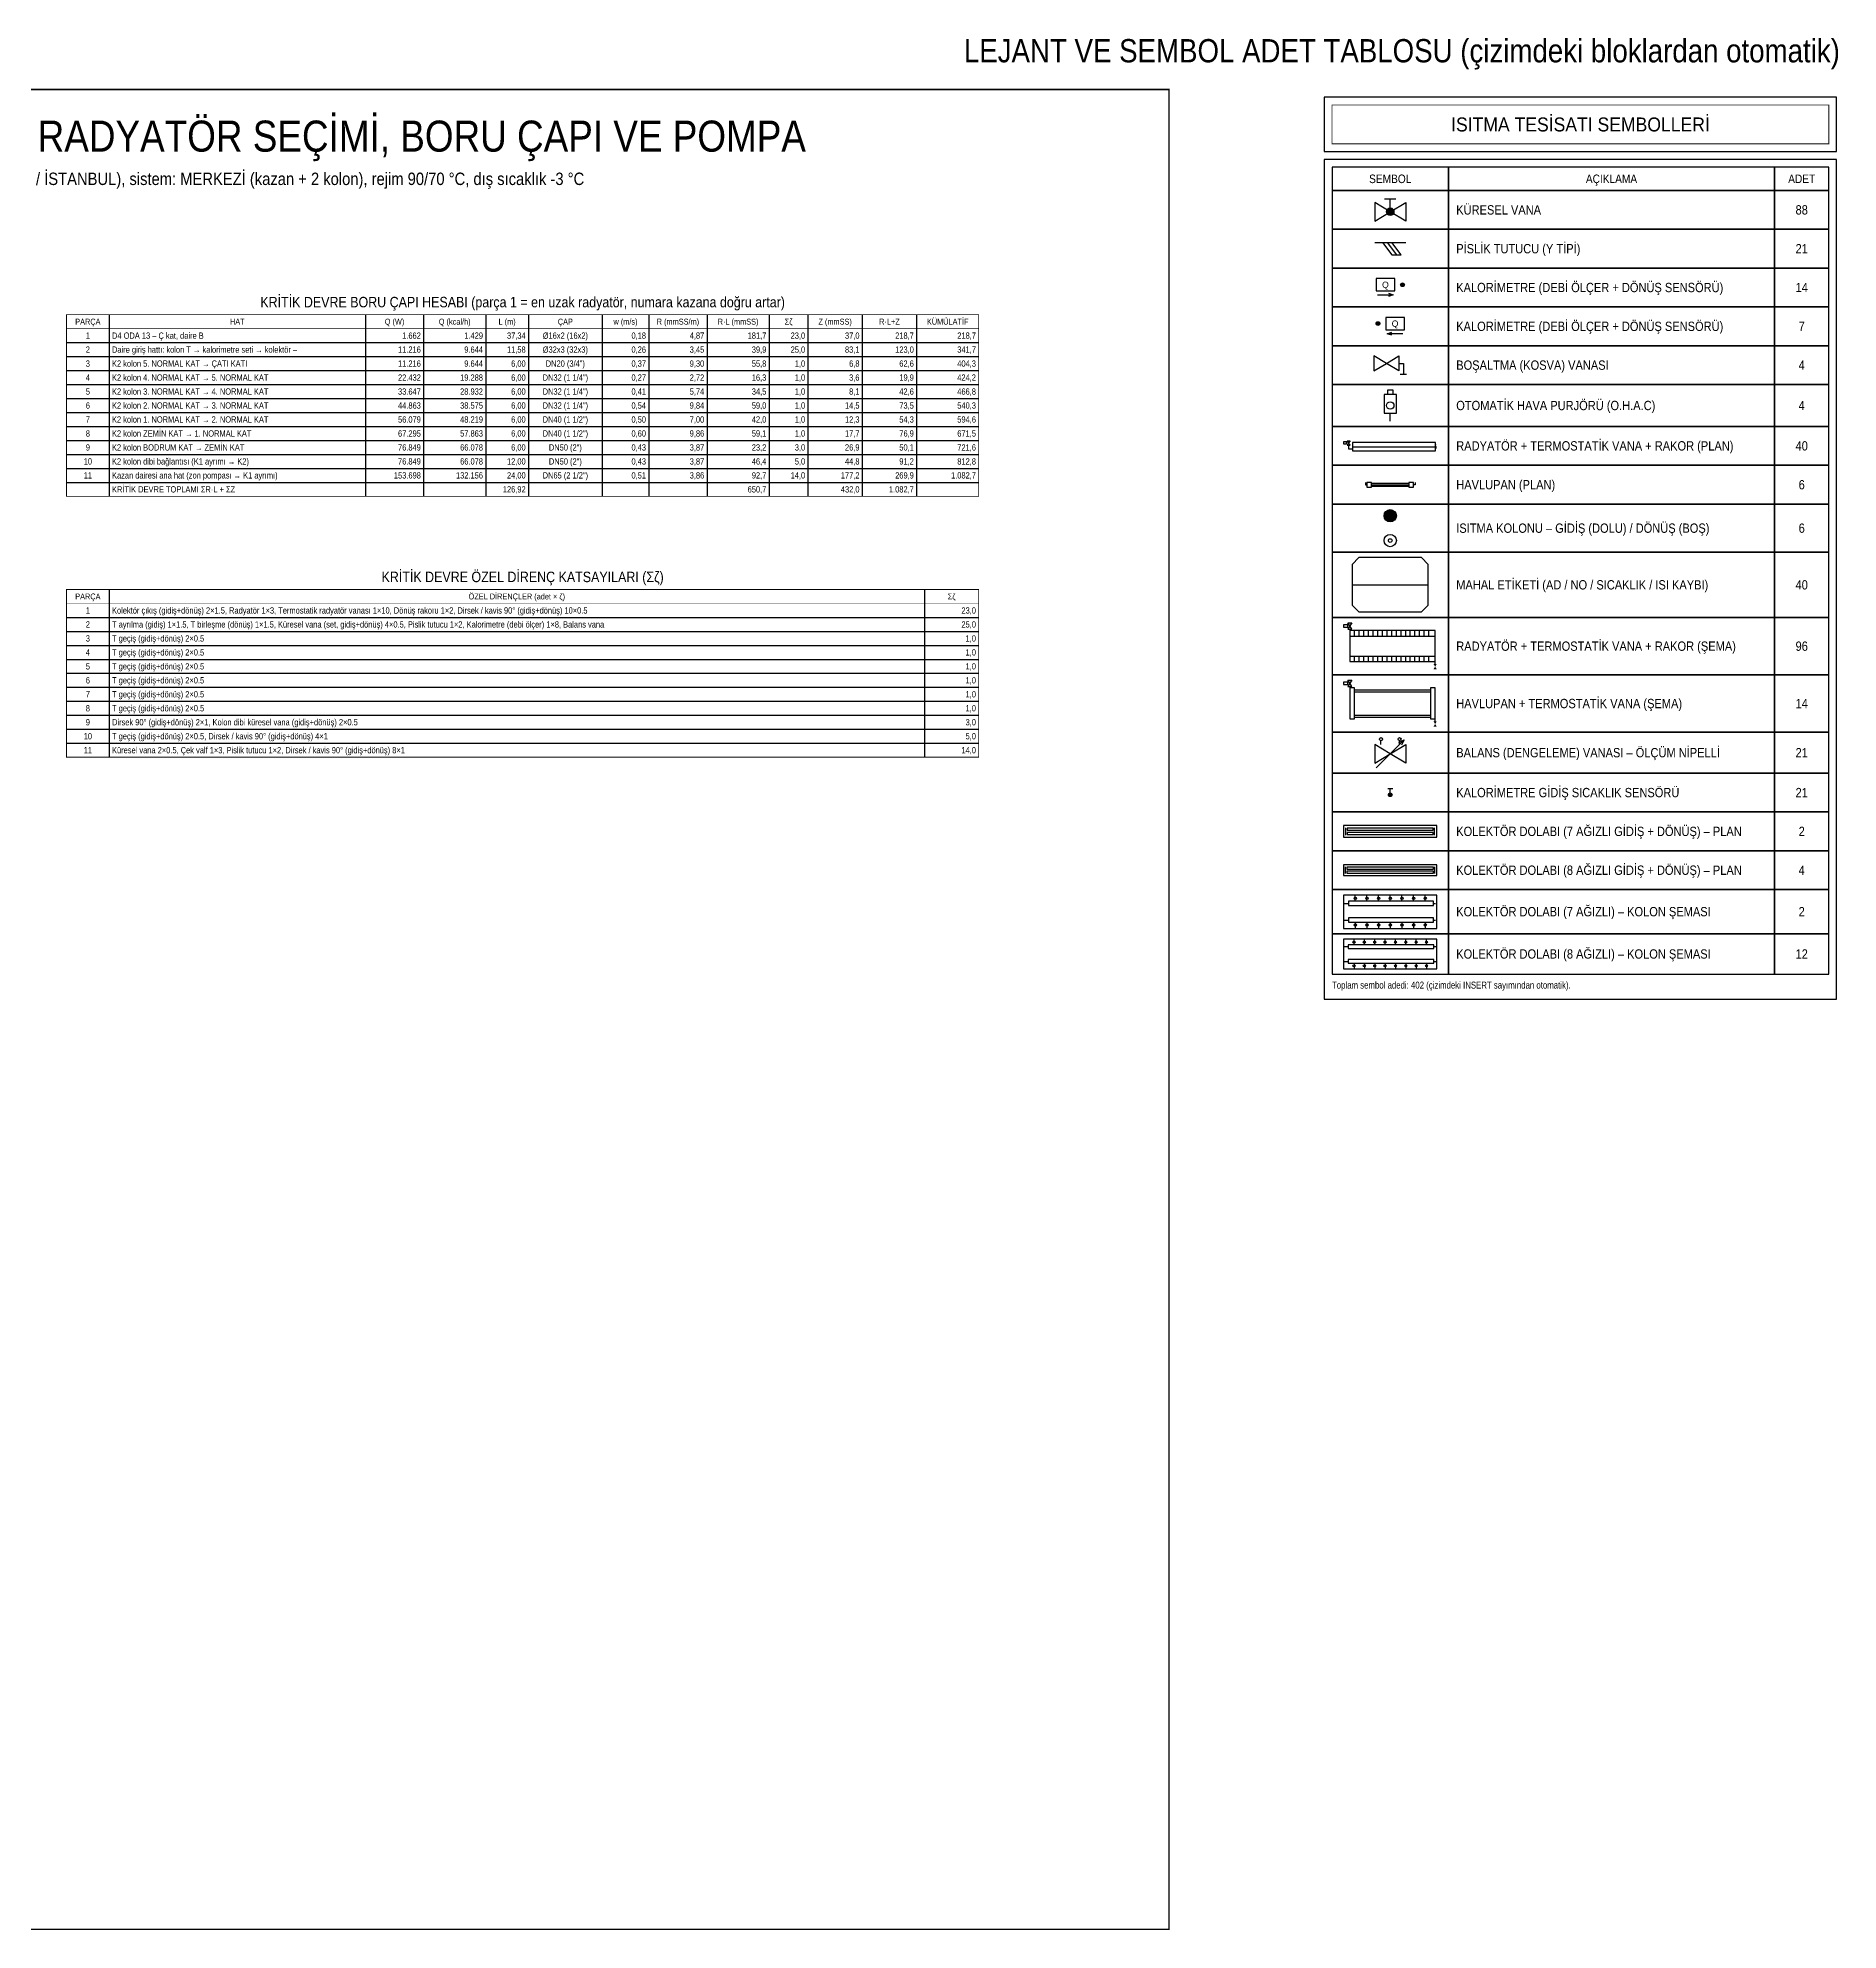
# Model space of a CAD drawing. Header units: centimetres. Extents: x -61 to 14522, y -12981 to 1521.
# Drawn here: x 1263 to 3582, y -12981 to -10543 of the extents above; entities that cross this region are included whole.
import ezdxf
from ezdxf.enums import TextEntityAlignment as Align

# ---------------------------------------------------------------- set-up
doc = ezdxf.new("R2010")
doc.units = ezdxf.units.CM
for name, color, linetype in [('ROTAS-BASLIK', 7, 'Continuous'), ('ROTAS-DENEME', 1, 'Continuous'), ('ROTAS-ISITMA-SEMBOL', 1, 'Continuous'), ('ROTAS-LEJANT-BASLIK', 5, 'Continuous'), ('ROTAS-LEJANT-CERCEVE', 7, 'Continuous'), ('ROTAS-LEJANT-YAZI', 7, 'Continuous'), ('ROTAS-PAFTA', 7, 'Continuous'), ('ROTAS-TABLO', 7, 'Continuous')]:
    doc.layers.add(name, color=color, linetype=linetype)
doc.styles.add('ROTAS', font='arial.ttf')

# ---------------------------------------------------------------- blocks, each defined once
blk = doc.blocks.new('ROTAS-R-KURESEL-VANA')
blk.add_hatch(color=7).paths.add_polyline_path([(2.4, 0), (2.3, 0.6), (2.1, 1.2), (1.7, 1.7), (1.2, 2.1), (0.6, 2.3), (0, 2.4), (-0.6, 2.3), (-1.2, 2.1), (-1.7, 1.7), (-2.1, 1.2), (-2.3, 0.6), (-2.4, 0), (-2.3, -0.6), (-2.1, -1.2), (-1.7, -1.7), (-1.2, -2.1), (-0.6, -2.3), (0, -2.4), (0.6, -2.3), (1.2, -2.1), (1.7, -1.7), (2.1, -1.2), (2.3, -0.6)])
for p, q in [((-3.6, 8.4), (3.6, 8.4)), ((0, 2.4), (0, 8.4))]:
    blk.add_line(p, q)
for points in [[(-10, 6), (-10, -6), (0, 0)], [(10, 6), (10, -6), (0, 0)]]:
    blk.add_lwpolyline(points, close=True)
blk.add_circle((0, 0), 2.4)
at = {"style": 'ROTAS'}
blk.add_attdef('NO', text='', height=6, dxfattribs=at).set_placement((0, 11), align=Align.BOTTOM_CENTER)
blk = doc.blocks.new('ROTAS-R-PISLIK-TUTUCU')
for p, q in [((-10, 0), (10, 0)), ((-2, 0), (4, -8))]:
    blk.add_line(p, q)
blk.add_lwpolyline([(-5, 0), (1, -8), (7, -8), (1, 0)])
at = {"style": 'ROTAS'}
blk.add_attdef('NO', text='', height=6, dxfattribs=at).set_placement((0, 5), align=Align.BOTTOM_CENTER)
blk = doc.blocks.new('ROTAS-R-KALORIMETRE-SAG')
blk.add_hatch(color=7).paths.add_polyline_path([(12.2, 0), (12.2, 0.3), (12, 0.6), (11.8, 0.8), (11.6, 1), (11.3, 1.2), (11, 1.2), (10.7, 1.2), (10.4, 1), (10.2, 0.8), (10, 0.6), (9.8, 0.3), (9.8, 0), (9.8, -0.3), (10, -0.6), (10.2, -0.8), (10.4, -1), (10.7, -1.2), (11, -1.2), (11.3, -1.2), (11.6, -1), (11.8, -0.8), (12, -0.6), (12.2, -0.3)])
blk.add_line((-5, -6.5), (5, -6.5))
blk.add_lwpolyline([(-6, -4), (6, -4), (6, 4), (-6, 4)], close=True)
blk.add_lwpolyline([(2, -5.5), (5, -6.5), (2, -7.5)])
blk.add_circle((11, 0), 1.2)
at = {"style": 'ROTAS'}
blk.add_text('Q', height=4, dxfattribs=at).set_placement((0, 0), align=Align.MIDDLE_CENTER)
blk.add_attdef('NO', text='', height=6, dxfattribs=at).set_placement((0, 7), align=Align.BOTTOM_CENTER)
blk = doc.blocks.new('ROTAS-R-KALORIMETRE-SOL')
blk.add_hatch(color=7).paths.add_polyline_path([(-9.8, 0), (-9.8, 0.3), (-10, 0.6), (-10.2, 0.8), (-10.4, 1), (-10.7, 1.2), (-11, 1.2), (-11.3, 1.2), (-11.6, 1), (-11.8, 0.8), (-12, 0.6), (-12.2, 0.3), (-12.2, 0), (-12.2, -0.3), (-12, -0.6), (-11.8, -0.8), (-11.6, -1), (-11.3, -1.2), (-11, -1.2), (-10.7, -1.2), (-10.4, -1), (-10.2, -0.8), (-10, -0.6), (-9.8, -0.3)])
blk.add_line((5, -6.5), (-5, -6.5))
blk.add_lwpolyline([(-6, -4), (6, -4), (6, 4), (-6, 4)], close=True)
blk.add_lwpolyline([(-2, -7.5), (-5, -6.5), (-2, -5.5)])
blk.add_circle((-11, 0), 1.2)
at = {"style": 'ROTAS'}
blk.add_text('Q', height=4, dxfattribs=at).set_placement((0, 0), align=Align.MIDDLE_CENTER)
blk.add_attdef('NO', text='', height=6, dxfattribs=at).set_placement((0, 7), align=Align.BOTTOM_CENTER)
blk = doc.blocks.new('ROTAS-R-BOSALTMA')
for p, q in [((8, 0), (11, 0)), ((11, 0), (11, -7)), ((9, -7), (13, -7))]:
    blk.add_line(p, q)
for points in [[(-8, 4.8), (-8, -4.8), (0, 0)], [(8, 4.8), (8, -4.8), (0, 0)]]:
    blk.add_lwpolyline(points, close=True)
blk = doc.blocks.new('ROTAS-R-OHAC')
blk.add_line((0, 0), (0, 5))
blk.add_lwpolyline([(-4, 5), (4, 5), (4, 17), (-4, 17)], close=True)
blk.add_lwpolyline([(-1.6, 17), (-1.6, 20), (1.6, 20), (1.6, 17)])
blk.add_circle((0, 10), 2.4)
blk = doc.blocks.new('ROTAS-RADYATOR-PLAN')
for points in [[(104.4, 7.3), (106.4, 7.3), (105.4, 6.2)], [(104.4, 5.1), (106.4, 5.1), (105.4, 6.2)]]:
    blk.add_hatch(color=7).paths.add_polyline_path(points)
for p, q in [((0, 7), (0, 2.5)), ((0, 2.5), (4.7, 2.5)), ((4.7, 5), (104.7, 5)), ((105.4, 3), (104.7, 3)), ((105.4, 5.1), (105.4, 3))]:
    blk.add_line(p, q)
for points in [[(-6, 8.3), (-2.5, 8.3), (-2.5, 10.7), (-6, 10.7)], [(-1.8, 12), (1.8, 12), (0, 9.5)], [(-1.8, 7), (1.8, 7), (0, 9.5)], [(4.7, 0), (104.7, 0), (104.7, 10), (4.7, 10)]]:
    blk.add_lwpolyline(points, close=True)
blk = doc.blocks.new('ROTAS-HAVLUPAN-PLAN')
for p, q in [((-4, 3), (-4, 1.5)), ((-4, 1.5), (-3, 1.5)), ((0, 2.4), (24, 2.4)), ((0, 1.5), (24, 1.5)), ((0, 0.6), (24, 0.6)), ((28, 1.5), (27, 1.5)), ((28, 3), (28, 1.5))]:
    blk.add_line(p, q)
for points in [[(-3, 0), (0, 0), (0, 3), (-3, 3)], [(24, 0), (27, 0), (27, 3), (24, 3)]]:
    blk.add_lwpolyline(points, close=True)
blk = doc.blocks.new('ROTAS-ISITMA-KOLON-PLAN')
blk.add_hatch(color=7).paths.add_polyline_path([(4, 8), (3.9, 9), (3.5, 10), (2.8, 10.8), (2, 11.5), (1, 11.9), (0, 12), (-1, 11.9), (-2, 11.5), (-2.8, 10.8), (-3.5, 10), (-3.9, 9), (-4, 8), (-3.9, 7), (-3.5, 6), (-2.8, 5.2), (-2, 4.5), (-1, 4.1), (0, 4), (1, 4.1), (2, 4.5), (2.8, 5.2), (3.5, 6), (3.9, 7)])
for centre, radius in [((0, 8), 4), ((0, -8), 4), ((0, -8), 1.2)]:
    blk.add_circle(centre, radius)
blk = doc.blocks.new('ROTAS-MAHAL-ETIKET')
blk.add_line((-34.2, 0), (34.2, 0))
blk.add_lwpolyline([(-34.2, 18.4), (-34.2, -18.4), (-28.2, -24.4), (28.2, -24.4), (34.2, -18.4), (34.2, 18.4), (28.2, 24.4), (-28.2, 24.4)], close=True)
at = {"style": 'ROTAS'}
for tag, p in [('MAHAL_001', (0, 32)), ('NO_001', (0, 9)), ('DERECE_001', (0, -9)), ('ISIKAYBI_001', (0, -36)), ('ALAN', (0, -52))]:
    blk.add_attdef(tag, text='', height=12, dxfattribs=at).set_placement(p, align=Align.MIDDLE_CENTER)
blk = doc.blocks.new('ROTAS-RADYATOR-SEMA')
for points in [[(107.8, -3), (112.2, -3), (110, -6.5)], [(107.8, -10), (112.2, -10), (110, -6.5)]]:
    blk.add_hatch(color=7).paths.add_polyline_path(points)
for p, q in [((0, 42), (0, 40)), ((0, 33), (110, 33)), ((6, 33), (6, 40)), ((12, 33), (12, 40)), ((18, 33), (18, 40)), ((24, 33), (24, 40)), ((30, 33), (30, 40)), ((36, 33), (36, 40)), ((42, 33), (42, 40)), ((48, 33), (48, 40)), ((54, 33), (54, 40)), ((60, 33), (60, 40)), ((66, 33), (66, 40)), ((72, 33), (72, 40)), ((78, 33), (78, 40)), ((84, 33), (84, 40)), ((90, 33), (90, 40)), ((96, 33), (96, 40)), ((102, 33), (102, 40)), ((0, 7), (110, 7)), ((6, 0), (6, 7)), ((12, 0), (12, 7)), ((18, 0), (18, 7)), ((24, 0), (24, 7)), ((30, 0), (30, 7)), ((36, 0), (36, 7)), ((42, 0), (42, 7)), ((48, 0), (48, 7)), ((54, 0), (54, 7)), ((60, 0), (60, 7)), ((66, 0), (66, 7)), ((72, 0), (72, 7)), ((78, 0), (78, 7)), ((84, 0), (84, 7)), ((90, 0), (90, 7)), ((96, 0), (96, 7)), ((102, 0), (102, 7)), ((110, -3), (110, 0))]:
    blk.add_line(p, q)
for points in [[(-2.5, 50), (2.5, 50), (0, 46)], [(-8, 44.5), (-2.8, 44.5), (-2.8, 47.5), (-8, 47.5)], [(-2.5, 42), (2.5, 42), (0, 46)], [(0, 0), (110, 0), (110, 40), (0, 40)]]:
    blk.add_lwpolyline(points, close=True)
blk = doc.blocks.new('ROTAS-HAVLUPAN-SEMA')
for points in [[(107.8, -3), (112.2, -3), (110, -6.5)], [(107.8, -10), (112.2, -10), (110, -6.5)]]:
    blk.add_hatch(color=7).paths.add_polyline_path(points)
for p, q in [((0, 42), (0, 40)), ((6, 37.5), (104, 37.5)), ((6, 35), (104, 35)), ((6, 5), (104, 5)), ((6, 2.5), (104, 2.5)), ((110, -3), (110, 0))]:
    blk.add_line(p, q)
for points in [[(-2.5, 50), (2.5, 50), (0, 46)], [(-8, 44.5), (-2.8, 44.5), (-2.8, 47.5), (-8, 47.5)], [(-2.5, 42), (2.5, 42), (0, 46)], [(0, 0), (6, 0), (6, 40), (0, 40)], [(104, 0), (110, 0), (110, 40), (104, 40)]]:
    blk.add_lwpolyline(points, close=True)
blk = doc.blocks.new('ROTAS-BALANS-VANASI')
for p, q in [((-9, -9), (9, 9)), ((-6, 6), (-6, 8.4)), ((6, 6), (6, 8.4))]:
    blk.add_line(p, q)
for points in [[(-10, 6), (-10, -6), (0, 0)], [(10, 6), (10, -6), (0, 0)]]:
    blk.add_lwpolyline(points, close=True)
blk.add_lwpolyline([(5.6, 7.3), (9, 9), (7.3, 5.6)])
for centre in [(-6, 9.4), (6, 9.4)]:
    blk.add_circle(centre, 1)
at = {"style": 'ROTAS'}
blk.add_attdef('NO', text='', height=6, dxfattribs=at).set_placement((0, 12), align=Align.BOTTOM_CENTER)
blk = doc.blocks.new('ROTAS-KALORIMETRE-SENSOR')
blk.add_hatch(color=7).paths.add_polyline_path([(1.2, 0), (1.2, 0.3), (1, 0.6), (0.8, 0.8), (0.6, 1), (0.3, 1.2), (0, 1.2), (-0.3, 1.2), (-0.6, 1), (-0.8, 0.8), (-1, 0.6), (-1.2, 0.3), (-1.2, 0), (-1.2, -0.3), (-1, -0.6), (-0.8, -0.8), (-0.6, -1), (-0.3, -1.2), (0, -1.2), (0.3, -1.2), (0.6, -1), (0.8, -0.8), (1, -0.6), (1.2, -0.3)])
for p, q in [((-1.6, 4), (1.6, 4)), ((0, 1.2), (0, 4))]:
    blk.add_line(p, q)
blk.add_circle((0, 0), 1.2)
at = {"style": 'ROTAS'}
blk.add_attdef('NO', text='', height=6, dxfattribs=at).set_placement((0, 6), align=Align.BOTTOM_CENTER)
blk = doc.blocks.new('ROTAS-KOLEKTOR-DOLABI-7')
for p, q in [((3, 3), (3, 13)), ((125, 3), (125, 13))]:
    blk.add_line(p, q)
for points in [[(0, 0), (128, 0), (128, 16), (0, 16)], [(5, 9.5), (123, 9.5), (123, 12.5), (5, 12.5)], [(5, 3.5), (123, 3.5), (123, 6.5), (5, 6.5)]]:
    blk.add_lwpolyline(points, close=True)
blk = doc.blocks.new('ROTAS-KOLEKTOR-DOLABI-8')
for p, q in [((3, 3), (3, 13)), ((139, 3), (139, 13))]:
    blk.add_line(p, q)
for points in [[(0, 0), (142, 0), (142, 16), (0, 16)], [(5, 9.5), (137, 9.5), (137, 12.5), (5, 12.5)], [(5, 3.5), (137, 3.5), (137, 6.5), (5, 6.5)]]:
    blk.add_lwpolyline(points, close=True)
blk = doc.blocks.new('ROTAS-KOLEKTOR-SEMA-7')
for p, q in [((0, 30), (6, 30)), ((14, 32.5), (14, 40)), ((28, 32.5), (28, 40)), ((42, 32.5), (42, 40)), ((56, 32.5), (56, 40)), ((70, 32.5), (70, 40)), ((84, 32.5), (84, 40)), ((98, 32.5), (98, 40)), ((108, 30), (110.5, 30)), ((0, 10), (6, 10)), ((14, 7.5), (14, 0)), ((28, 7.5), (28, 0)), ((42, 7.5), (42, 0)), ((56, 7.5), (56, 0)), ((70, 7.5), (70, 0)), ((84, 7.5), (84, 0)), ((98, 7.5), (98, 0)), ((108, 10), (110.5, 10))]:
    blk.add_line(p, q)
for points in [[(0, 0), (112, 0), (112, 40), (0, 40)], [(6, 27.5), (108, 27.5), (108, 32.5), (6, 32.5)], [(6, 7.5), (108, 7.5), (108, 12.5), (6, 12.5)]]:
    blk.add_lwpolyline(points, close=True)
for centre in [(14, 36), (28, 36), (42, 36), (56, 36), (70, 36), (84, 36), (98, 36), (14, 4), (28, 4), (42, 4), (56, 4), (70, 4), (84, 4), (98, 4)]:
    blk.add_circle(centre, 1.4)
blk = doc.blocks.new('ROTAS-KOLEKTOR-SEMA-8')
for p, q in [((0, 30), (6, 30)), ((14, 32.5), (14, 40)), ((28, 32.5), (28, 40)), ((42, 32.5), (42, 40)), ((56, 32.5), (56, 40)), ((70, 32.5), (70, 40)), ((84, 32.5), (84, 40)), ((98, 32.5), (98, 40)), ((112, 32.5), (112, 40)), ((122, 30), (124.5, 30)), ((0, 10), (6, 10)), ((14, 7.5), (14, 0)), ((28, 7.5), (28, 0)), ((42, 7.5), (42, 0)), ((56, 7.5), (56, 0)), ((70, 7.5), (70, 0)), ((84, 7.5), (84, 0)), ((98, 7.5), (98, 0)), ((112, 7.5), (112, 0)), ((122, 10), (124.5, 10))]:
    blk.add_line(p, q)
for points in [[(0, 0), (126, 0), (126, 40), (0, 40)], [(6, 27.5), (122, 27.5), (122, 32.5), (6, 32.5)], [(6, 7.5), (122, 7.5), (122, 12.5), (6, 12.5)]]:
    blk.add_lwpolyline(points, close=True)
for centre in [(14, 36), (28, 36), (42, 36), (56, 36), (70, 36), (84, 36), (98, 36), (112, 36), (14, 4), (28, 4), (42, 4), (56, 4), (70, 4), (84, 4), (98, 4), (112, 4)]:
    blk.add_circle(centre, 1.4)

msp = doc.modelspace()

# ---------------------------------------------------------------- linework, layer by layer
at = {"layer": 'ROTAS-LEJANT-CERCEVE'}
for points in [[(2920, -10690), (3580, -10690), (3580, -10620), (2920, -10620)], [(2920, -11781.6), (3580, -11781.6), (3580, -10700), (2920, -10700)], [(2930, -10740), (3080, -10740), (3080, -10710), (2930, -10710)], [(3080, -10740), (3500, -10740), (3500, -10710), (3080, -10710)], [(3500, -10740), (3570, -10740), (3570, -10710), (3500, -10710)], [(2930, -10790), (3080, -10790), (3080, -10740), (2930, -10740)], [(3080, -10790), (3500, -10790), (3500, -10740), (3080, -10740)], [(3500, -10790), (3570, -10790), (3570, -10740), (3500, -10740)], [(2930, -10840), (3080, -10840), (3080, -10790), (2930, -10790)], [(3080, -10840), (3500, -10840), (3500, -10790), (3080, -10790)], [(3500, -10840), (3570, -10840), (3570, -10790), (3500, -10790)], [(2930, -10890), (3080, -10890), (3080, -10840), (2930, -10840)], [(3080, -10890), (3500, -10890), (3500, -10840), (3080, -10840)], [(3500, -10890), (3570, -10890), (3570, -10840), (3500, -10840)], [(2930, -10940), (3080, -10940), (3080, -10890), (2930, -10890)], [(3080, -10940), (3500, -10940), (3500, -10890), (3080, -10890)], [(3500, -10940), (3570, -10940), (3570, -10890), (3500, -10890)], [(2930, -10990), (3080, -10990), (3080, -10940), (2930, -10940)], [(3080, -10990), (3500, -10990), (3500, -10940), (3080, -10940)], [(3500, -10990), (3570, -10990), (3570, -10940), (3500, -10940)], [(2930, -11044), (3080, -11044), (3080, -10990), (2930, -10990)], [(3080, -11044), (3500, -11044), (3500, -10990), (3080, -10990)], [(3500, -11044), (3570, -11044), (3570, -10990), (3500, -10990)], [(2930, -11094), (3080, -11094), (3080, -11044), (2930, -11044)], [(3080, -11094), (3500, -11094), (3500, -11044), (3080, -11044)], [(3500, -11094), (3570, -11094), (3570, -11044), (3500, -11044)], [(2930, -11144), (3080, -11144), (3080, -11094), (2930, -11094)], [(3080, -11144), (3500, -11144), (3500, -11094), (3080, -11094)], [(3500, -11144), (3570, -11144), (3570, -11094), (3500, -11094)], [(2930, -11206), (3080, -11206), (3080, -11144), (2930, -11144)], [(3080, -11206), (3500, -11206), (3500, -11144), (3080, -11144)], [(3500, -11206), (3570, -11206), (3570, -11144), (3500, -11144)], [(2930, -11290), (3080, -11290), (3080, -11206), (2930, -11206)], [(3080, -11290), (3500, -11290), (3500, -11206), (3080, -11206)], [(3500, -11290), (3570, -11290), (3570, -11206), (3500, -11206)], [(2930, -11363.9), (3080, -11363.9), (3080, -11290), (2930, -11290)], [(3080, -11363.9), (3500, -11363.9), (3500, -11290), (3080, -11290)], [(3500, -11363.9), (3570, -11363.9), (3570, -11290), (3500, -11290)], [(2930, -11437.8), (3080, -11437.8), (3080, -11363.9), (2930, -11363.9)], [(3080, -11437.8), (3500, -11437.8), (3500, -11363.9), (3080, -11363.9)], [(3500, -11437.8), (3570, -11437.8), (3570, -11363.9), (3500, -11363.9)], [(2930, -11490.6), (3080, -11490.6), (3080, -11437.8), (2930, -11437.8)], [(3080, -11490.6), (3500, -11490.6), (3500, -11437.8), (3080, -11437.8)], [(3500, -11490.6), (3570, -11490.6), (3570, -11437.8), (3500, -11437.8)], [(2930, -11540.6), (3080, -11540.6), (3080, -11490.6), (2930, -11490.6)], [(3080, -11540.6), (3500, -11540.6), (3500, -11490.6), (3080, -11490.6)], [(3500, -11540.6), (3570, -11540.6), (3570, -11490.6), (3500, -11490.6)], [(2930, -11590.6), (3080, -11590.6), (3080, -11540.6), (2930, -11540.6)], [(3080, -11590.6), (3500, -11590.6), (3500, -11540.6), (3080, -11540.6)], [(3500, -11590.6), (3570, -11590.6), (3570, -11540.6), (3500, -11540.6)], [(2930, -11640.6), (3080, -11640.6), (3080, -11590.6), (2930, -11590.6)], [(3080, -11640.6), (3500, -11640.6), (3500, -11590.6), (3080, -11590.6)], [(3500, -11640.6), (3570, -11640.6), (3570, -11590.6), (3500, -11590.6)], [(2930, -11697.5), (3080, -11697.5), (3080, -11640.6), (2930, -11640.6)], [(3080, -11697.5), (3500, -11697.5), (3500, -11640.6), (3080, -11640.6)], [(3500, -11697.5), (3570, -11697.5), (3570, -11640.6), (3500, -11640.6)], [(2930, -11749.6), (3080, -11749.6), (3080, -11697.5), (2930, -11697.5)], [(3080, -11749.6), (3500, -11749.6), (3500, -11697.5), (3080, -11697.5)], [(3500, -11749.6), (3570, -11749.6), (3570, -11697.5), (3500, -11697.5)]]:
    msp.add_lwpolyline(points, close=True, dxfattribs=at)
at = {"layer": 'ROTAS-LEJANT-CERCEVE', "const_width": 1}
msp.add_lwpolyline([(2930, -10680), (3570, -10680), (3570, -10630), (2930, -10630)], close=True, dxfattribs=at)
at = {"layer": 'ROTAS-PAFTA', "const_width": 2}
msp.add_lwpolyline([(-60, -12980), (2720, -12980), (2720, -10610), (-60, -10610)], close=True, dxfattribs=at)
at = {"layer": 'ROTAS-TABLO', "const_width": 1}
for points in [[(1300, -10900), (2475, -10900), (2475, -11134), (1300, -11134)], [(1300, -11254), (2475, -11254), (2475, -11470), (1300, -11470)]]:
    msp.add_lwpolyline(points, close=True, dxfattribs=at)
at = {"layer": 'ROTAS-TABLO', "const_width": 0.6}
for points in [[(1300, -10918), (2475, -10918)], [(1300, -11272), (2475, -11272)]]:
    msp.add_lwpolyline(points, dxfattribs=at)
at = {"layer": 'ROTAS-TABLO'}
for points in [[(1355, -10900), (1355, -11134)], [(1685, -10900), (1685, -11134)], [(1760, -10900), (1760, -11134)], [(1840, -10900), (1840, -11134)], [(1895, -10900), (1895, -11134)], [(1990, -10900), (1990, -11134)], [(2050, -10900), (2050, -11134)], [(2125, -10900), (2125, -11134)], [(2205, -10900), (2205, -11134)], [(2255, -10900), (2255, -11134)], [(2325, -10900), (2325, -11134)], [(2395, -10900), (2395, -11134)], [(1300, -10936), (2475, -10936)], [(1300, -10954), (2475, -10954)], [(1300, -10972), (2475, -10972)], [(1300, -10990), (2475, -10990)], [(1300, -11008), (2475, -11008)], [(1300, -11026), (2475, -11026)], [(1300, -11044), (2475, -11044)], [(1300, -11062), (2475, -11062)], [(1300, -11080), (2475, -11080)], [(1300, -11098), (2475, -11098)], [(1300, -11116), (2475, -11116)], [(1355, -11254), (1355, -11470)], [(2405, -11254), (2405, -11470)], [(1300, -11290), (2475, -11290)], [(1300, -11308), (2475, -11308)], [(1300, -11326), (2475, -11326)], [(1300, -11344), (2475, -11344)], [(1300, -11362), (2475, -11362)], [(1300, -11380), (2475, -11380)], [(1300, -11398), (2475, -11398)], [(1300, -11416), (2475, -11416)], [(1300, -11434), (2475, -11434)], [(1300, -11452), (2475, -11452)]]:
    msp.add_lwpolyline(points, dxfattribs=at)

# ---------------------------------------------------------------- block references
at = {"layer": 'ROTAS-ISITMA-SEMBOL'}
for name, p, xscale, yscale in [('ROTAS-R-KURESEL-VANA', (3005, -10767.4), 2, 2), ('ROTAS-R-PISLIK-TUTUCU', (3005, -10807), 2, 2), ('ROTAS-R-KALORIMETRE-SAG', (2998.8, -10861.5), 2, 2), ('ROTAS-R-KALORIMETRE-SOL', (3011.2, -10911.5), 2, 2), ('ROTAS-R-BOSALTMA', (3000, -10962.8), 2, 2), ('ROTAS-R-OHAC', (3005, -11037), 2, 2), ('ROTAS-RADYATOR-PLAN', (2951.4, -11075.4), 1.0676156583629892, 1.0676156583629892), ('ROTAS-HAVLUPAN-PLAN', (2981, -11122), 2, 2), ('ROTAS-ISITMA-KOLON-PLAN', (3005, -11175), 2, 2), ('ROTAS-MAHAL-ETIKET', (3005, -11248), 1.4344262295081969, 1.4344262295081969), ('ROTAS-RADYATOR-SEMA', (2953, -11346.9), 0.9983361064891847, 0.9983361064891847), ('ROTAS-HAVLUPAN-SEMA', (2953, -11420.8), 0.9983361064891847, 0.9983361064891847), ('ROTAS-BALANS-VANASI', (3005, -11465.6), 2, 2), ('ROTAS-KALORIMETRE-SENSOR', (3005, -11518.4), 2, 2), ('ROTAS-KOLEKTOR-DOLABI-7', (2945, -11573.1), 0.9375, 0.9375), ('ROTAS-KOLEKTOR-DOLABI-8', (2945, -11622.4), 0.8450704225352113, 0.8450704225352113), ('ROTAS-KOLEKTOR-SEMA-7', (2945, -11690.5), 1.0714285714285714, 1.0714285714285714), ('ROTAS-KOLEKTOR-SEMA-8', (2945, -11742.6), 0.9523809523809523, 0.9523809523809523)]:
    msp.add_blockref(name, p, dxfattribs=dict(at, xscale=xscale, yscale=yscale))

# ---------------------------------------------------------------- texts
at = {"layer": 'ROTAS-BASLIK', "style": 'ROTAS', "width": 0.85}
for s, height, p in [('LEJANT VE SEMBOL ADET TABLOSU (çizimdeki bloklardan otomatik)', 30, (3020, -10560)), ('ISITMA TESİSATI HESAPLARI – RADYATÖR SEÇİMİ, BORU ÇAPI VE POMPA', 40, (1400, -10670)), ('KRİTİK DEVRE BORU ÇAPI HESABI (parça 1 = en uzak radyatör, numara kazana doğru artar)', 13.5, (1887.5, -10883.8)), ('KRİTİK DEVRE ÖZEL DİRENÇ KATSAYILARI (Σζ)', 13.5, (1887.5, -11237.8))]:
    msp.add_text(s, height=height, dxfattribs=at).set_placement(p, align=Align.MIDDLE_CENTER)
at = {"layer": 'ROTAS-DENEME', "style": 'ROTAS', "width": 0.85}
msp.add_text('DENEME – GÜNGÖREN B1 BLOK (GÜNGÖREN / İSTANBUL), sistem: MERKEZİ (kazan + 2 kolon), rejim 90/70 °C, dış sıcaklık -3 °C', height=16, dxfattribs=at).set_placement((1400, -10725), align=Align.MIDDLE_CENTER)
at = {"layer": 'ROTAS-LEJANT-BASLIK', "style": 'ROTAS', "width": 0.9}
msp.add_text('ISITMA TESİSATI SEMBOLLERİ', height=18, dxfattribs=at).set_placement((3250, -10655), align=Align.MIDDLE_CENTER)
at = {"layer": 'ROTAS-LEJANT-YAZI', "style": 'ROTAS', "width": 0.85}
for s, height, p in [('SEMBOL', 11, (3005, -10725)), ('AÇIKLAMA', 11, (3290, -10725)), ('ADET', 11, (3535, -10725)), ('88', 12, (3535, -10765)), ('21', 12, (3535, -10815)), ('14', 12, (3535, -10865)), ('7', 12, (3535, -10915)), ('4', 12, (3535, -10965)), ('4', 12, (3535, -11017)), ('40', 12, (3535, -11069)), ('6', 12, (3535, -11119)), ('6', 12, (3535, -11175)), ('40', 12, (3535, -11248)), ('96', 12, (3535, -11327)), ('14', 12, (3535, -11400.9)), ('21', 12, (3535, -11464.2)), ('21', 12, (3535, -11515.6)), ('2', 12, (3535, -11565.6)), ('4', 12, (3535, -11615.6)), ('2', 12, (3535, -11669)), ('12', 12, (3535, -11723.5))]:
    msp.add_text(s, height=height, dxfattribs=at).set_placement(p, align=Align.MIDDLE_CENTER)
at = {"layer": 'ROTAS-LEJANT-YAZI', "style": 'ROTAS'}
for s, height, width, p in [('KÜRESEL VANA', 12, 0.85, (3090, -10765)), ('PİSLİK TUTUCU (Y TİPİ)', 12, 0.85, (3090, -10815)), ('KALORİMETRE (DEBİ ÖLÇER + DÖNÜŞ SENSÖRÜ)', 12, 0.85, (3090, -10865)), ('KALORİMETRE (DEBİ ÖLÇER + DÖNÜŞ SENSÖRÜ)', 12, 0.85, (3090, -10915)), ('BOŞALTMA (KOSVA) VANASI', 12, 0.85, (3090, -10965)), ('OTOMATİK HAVA PURJÖRÜ (O.H.A.C)', 12, 0.85, (3090, -11017)), ('RADYATÖR + TERMOSTATİK VANA + RAKOR (PLAN)', 12, 0.85, (3090, -11069)), ('HAVLUPAN (PLAN)', 12, 0.85, (3090, -11119)), ('ISITMA KOLONU – GİDİŞ (DOLU) / DÖNÜŞ (BOŞ)', 12, 0.85, (3090, -11175)), ('MAHAL ETİKETİ (AD / NO / SICAKLIK / ISI KAYBI)', 12, 0.85, (3090, -11248)), ('RADYATÖR + TERMOSTATİK VANA + RAKOR (ŞEMA)', 12, 0.85, (3090, -11327)), ('HAVLUPAN + TERMOSTATİK VANA (ŞEMA)', 12, 0.85, (3090, -11400.9)), ('BALANS (DENGELEME) VANASI – ÖLÇÜM NİPELLİ', 12, 0.85, (3090, -11464.2)), ('KALORİMETRE GİDİŞ SICAKLIK SENSÖRÜ', 12, 0.85, (3090, -11515.6)), ('KOLEKTÖR DOLABI (7 AĞIZLI GİDİŞ + DÖNÜŞ) – PLAN', 12, 0.85, (3090, -11565.6)), ('KOLEKTÖR DOLABI (8 AĞIZLI GİDİŞ + DÖNÜŞ) – PLAN', 12, 0.85, (3090, -11615.6)), ('KOLEKTÖR DOLABI (7 AĞIZLI) – KOLON ŞEMASI', 12, 0.85, (3090, -11669)), ('KOLEKTÖR DOLABI (8 AĞIZLI) – KOLON ŞEMASI', 12, 0.85, (3090, -11723.5)), ('Toplam sembol adedi: 402 (çizimdeki INSERT sayımından otomatik).', 9, 0.8, (2930, -11763.6))]:
    msp.add_text(s, height=height, dxfattribs=dict(at, width=width)).set_placement(p, align=Align.MIDDLE_LEFT)
at = {"layer": 'ROTAS-TABLO', "style": 'ROTAS', "width": 0.85}
for s, height, p in [('PARÇA', 7.65, (1327.5, -10909)), ('HAT', 7.65, (1520, -10909)), ('Q (W)', 7.65, (1722.5, -10909)), ('Q (kcal/h)', 7.65, (1800, -10909)), ('L (m)', 7.65, (1867.5, -10909)), ('ÇAP', 7.65, (1942.5, -10909)), ('w (m/s)', 7.65, (2020, -10909)), ('R (mmSS/m)', 7.65, (2087.5, -10909)), ('R·L (mmSS)', 7.65, (2165, -10909)), ('Σζ', 7.65, (2230, -10909)), ('Z (mmSS)', 7.65, (2290, -10909)), ('R·L+Z', 7.65, (2360, -10909)), ('KÜMÜLATİF', 7.65, (2435, -10909)), ('2', 8.1, (1327.5, -10945)), ('1', 8.1, (1327.5, -10927)), ('Ø16x2 (16x2)', 8.1, (1942.5, -10927)), ('Ø32x3 (32x3)', 8.1, (1942.5, -10945)), ('3', 8.1, (1327.5, -10963)), ('DN20 (3/4")', 8.1, (1942.5, -10963)), ('4', 8.1, (1327.5, -10981)), ('DN32 (1 1/4")', 8.1, (1942.5, -10981)), ('5', 8.1, (1327.5, -10999)), ('6', 8.1, (1327.5, -11017)), ('DN32 (1 1/4")', 8.1, (1942.5, -10999)), ('DN32 (1 1/4")', 8.1, (1942.5, -11017)), ('7', 8.1, (1327.5, -11035)), ('DN40 (1 1/2")', 8.1, (1942.5, -11035)), ('8', 8.1, (1327.5, -11053)), ('DN40 (1 1/2")', 8.1, (1942.5, -11053)), ('DN50 (2")', 8.1, (1942.5, -11071)), ('10', 8.1, (1327.5, -11089)), ('9', 8.1, (1327.5, -11071)), ('DN50 (2")', 8.1, (1942.5, -11089)), ('11', 8.1, (1327.5, -11107)), ('DN65 (2 1/2")', 8.1, (1942.5, -11107)), ('PARÇA', 7.65, (1327.5, -11263)), ('ÖZEL DİRENÇLER (adet × ζ)', 7.65, (1880, -11263)), ('Σζ', 7.65, (2440, -11263)), ('1', 8.1, (1327.5, -11281)), ('2', 8.1, (1327.5, -11299)), ('4', 8.1, (1327.5, -11335)), ('3', 8.1, (1327.5, -11317)), ('5', 8.1, (1327.5, -11353)), ('6', 8.1, (1327.5, -11371)), ('8', 8.1, (1327.5, -11407)), ('7', 8.1, (1327.5, -11389)), ('9', 8.1, (1327.5, -11425)), ('10', 8.1, (1327.5, -11443)), ('11', 8.1, (1327.5, -11461))]:
    msp.add_text(s, height=height, dxfattribs=at).set_placement(p, align=Align.MIDDLE_CENTER)
for s, p in [('D4 ODA 13 – Ç kat, daire B', (1358.6, -10927)), ('Daire giriş hattı: kolon T → kalorimetre seti → kolektör –', (1358.6, -10945)), ('K2 kolon 5. NORMAL KAT → ÇATI KATI', (1358.6, -10963)), ('K2 kolon 4. NORMAL KAT → 5. NORMAL KAT', (1358.6, -10981)), ('K2 kolon 3. NORMAL KAT → 4. NORMAL KAT', (1358.6, -10999)), ('K2 kolon 2. NORMAL KAT → 3. NORMAL KAT', (1358.6, -11017)), ('K2 kolon 1. NORMAL KAT → 2. NORMAL KAT', (1358.6, -11035)), ('K2 kolon ZEMİN KAT → 1. NORMAL KAT', (1358.6, -11053)), ('K2 kolon BODRUM KAT → ZEMİN KAT', (1358.6, -11071)), ('K2 kolon dibi bağlantısı (K1 ayrımı → K2)', (1358.6, -11089)), ('Kazan dairesi ana hat (zon pompası → K1 ayrımı)', (1358.6, -11107)), ('KRİTİK DEVRE TOPLAMI ΣR·L + ΣZ', (1358.6, -11125)), ('Kolektör çıkış (gidiş+dönüş) 2×1.5, Radyatör 1×3, Termostatik radyatör vanası 1×10, Dönüş rakoru 1×2, Dirsek / kavis 90° (gidiş+dönüş) 10×0.5', (1358.6, -11281)), ('T ayrılma (gidiş) 1×1.5, T birleşme (dönüş) 1×1.5, Küresel vana (set, gidiş+dönüş) 4×0.5, Pislik tutucu 1×2, Kalorimetre (debi ölçer) 1×8, Balans vana', (1358.6, -11299)), ('T geçiş (gidiş+dönüş) 2×0.5', (1358.6, -11317)), ('T geçiş (gidiş+dönüş) 2×0.5', (1358.6, -11335)), ('T geçiş (gidiş+dönüş) 2×0.5', (1358.6, -11353)), ('T geçiş (gidiş+dönüş) 2×0.5', (1358.6, -11371)), ('T geçiş (gidiş+dönüş) 2×0.5', (1358.6, -11389)), ('T geçiş (gidiş+dönüş) 2×0.5', (1358.6, -11407)), ('Dirsek 90° (gidiş+dönüş) 2×1, Kolon dibi küresel vana (gidiş+dönüş) 2×0.5', (1358.6, -11425)), ('T geçiş (gidiş+dönüş) 2×0.5, Dirsek / kavis 90° (gidiş+dönüş) 4×1', (1358.6, -11443)), ('Küresel vana 2×0.5, Çek valf 1×3, Pislik tutucu 1×2, Dirsek / kavis 90° (gidiş+dönüş) 8×1', (1358.6, -11461))]:
    msp.add_text(s, height=8.1, dxfattribs=at).set_placement(p, align=Align.MIDDLE_LEFT)
for s, p in [('11.216', (1756.4, -10945)), ('1.662', (1756.4, -10927)), ('9.644', (1836.4, -10945)), ('1.429', (1836.4, -10927)), ('37,34', (1891.4, -10927)), ('11,58', (1891.4, -10945)), ('0,18', (2046.4, -10927)), ('0,26', (2046.4, -10945)), ('4,87', (2121.4, -10927)), ('3,45', (2121.4, -10945)), ('181,7', (2201.4, -10927)), ('39,9', (2201.4, -10945)), ('23,0', (2251.4, -10927)), ('25,0', (2251.4, -10945)), ('37,0', (2321.4, -10927)), ('83,1', (2321.4, -10945)), ('218,7', (2391.4, -10927)), ('123,0', (2391.4, -10945)), ('341,7', (2471.4, -10945)), ('218,7', (2471.4, -10927)), ('11.216', (1756.4, -10963)), ('9.644', (1836.4, -10963)), ('6,00', (1891.4, -10963)), ('0,37', (2046.4, -10963)), ('9,30', (2121.4, -10963)), ('55,8', (2201.4, -10963)), ('1,0', (2251.4, -10963)), ('6,8', (2321.4, -10963)), ('62,6', (2391.4, -10963)), ('404,3', (2471.4, -10963)), ('22.432', (1756.4, -10981)), ('19.288', (1836.4, -10981)), ('6,00', (1891.4, -10981)), ('0,27', (2046.4, -10981)), ('2,72', (2121.4, -10981)), ('16,3', (2201.4, -10981)), ('1,0', (2251.4, -10981)), ('3,6', (2321.4, -10981)), ('19,9', (2391.4, -10981)), ('424,2', (2471.4, -10981)), ('44.863', (1756.4, -11017)), ('33.647', (1756.4, -10999)), ('38.575', (1836.4, -11017)), ('28.932', (1836.4, -10999)), ('6,00', (1891.4, -10999)), ('6,00', (1891.4, -11017)), ('0,41', (2046.4, -10999)), ('0,54', (2046.4, -11017)), ('5,74', (2121.4, -10999)), ('9,84', (2121.4, -11017)), ('34,5', (2201.4, -10999)), ('59,0', (2201.4, -11017)), ('1,0', (2251.4, -10999)), ('1,0', (2251.4, -11017)), ('14,5', (2321.4, -11017)), ('8,1', (2321.4, -10999)), ('42,6', (2391.4, -10999)), ('73,5', (2391.4, -11017)), ('466,8', (2471.4, -10999)), ('540,3', (2471.4, -11017)), ('56.079', (1756.4, -11035)), ('48.219', (1836.4, -11035)), ('6,00', (1891.4, -11035)), ('0,50', (2046.4, -11035)), ('7,00', (2121.4, -11035)), ('42,0', (2201.4, -11035)), ('1,0', (2251.4, -11035)), ('12,3', (2321.4, -11035)), ('54,3', (2391.4, -11035)), ('594,6', (2471.4, -11035)), ('67.295', (1756.4, -11053)), ('57.863', (1836.4, -11053)), ('6,00', (1891.4, -11053)), ('0,60', (2046.4, -11053)), ('9,86', (2121.4, -11053)), ('59,1', (2201.4, -11053)), ('1,0', (2251.4, -11053)), ('17,7', (2321.4, -11053)), ('76,9', (2391.4, -11053)), ('671,5', (2471.4, -11053)), ('76.849', (1756.4, -11071)), ('76.849', (1756.4, -11089)), ('66.078', (1836.4, -11071)), ('66.078', (1836.4, -11089)), ('12,00', (1891.4, -11089)), ('6,00', (1891.4, -11071)), ('0,43', (2046.4, -11071)), ('0,43', (2046.4, -11089)), ('3,87', (2121.4, -11071)), ('3,87', (2121.4, -11089)), ('46,4', (2201.4, -11089)), ('23,2', (2201.4, -11071)), ('3,0', (2251.4, -11071)), ('5,0', (2251.4, -11089)), ('44,8', (2321.4, -11089)), ('26,9', (2321.4, -11071)), ('50,1', (2391.4, -11071)), ('91,2', (2391.4, -11089)), ('721,6', (2471.4, -11071)), ('812,8', (2471.4, -11089)), ('153.698', (1756.4, -11107)), ('132.156', (1836.4, -11107)), ('24,00', (1891.4, -11107)), ('0,51', (2046.4, -11107)), ('3,86', (2121.4, -11107)), ('92,7', (2201.4, -11107)), ('14,0', (2251.4, -11107)), ('177,2', (2321.4, -11107)), ('269,9', (2391.4, -11107)), ('1.082,7', (2471.4, -11107)), ('126,92', (1891.4, -11125)), ('650,7', (2201.4, -11125)), ('432,0', (2321.4, -11125)), ('1.082,7', (2391.4, -11125)), ('23,0', (2471.4, -11281)), ('25,0', (2471.4, -11299)), ('1,0', (2471.4, -11317)), ('1,0', (2471.4, -11335)), ('1,0', (2471.4, -11353)), ('1,0', (2471.4, -11371)), ('1,0', (2471.4, -11389)), ('1,0', (2471.4, -11407)), ('3,0', (2471.4, -11425)), ('5,0', (2471.4, -11443)), ('14,0', (2471.4, -11461))]:
    msp.add_text(s, height=8.1, dxfattribs=at).set_placement(p, align=Align.MIDDLE_RIGHT)

doc.saveas('drawing.dxf')
